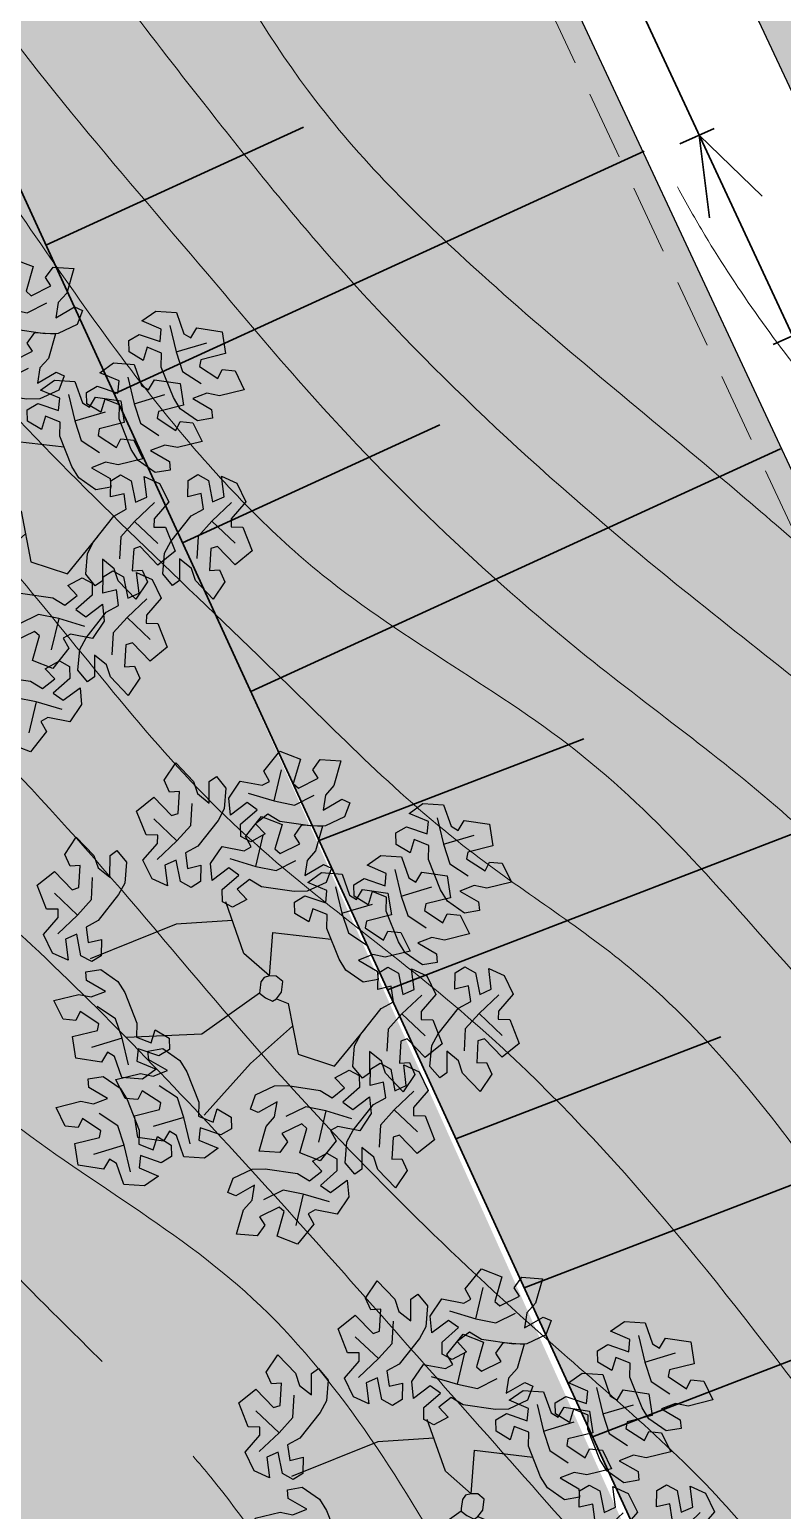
# Model space of a CAD drawing. Header units: millimetres. Extents: x 5637 to 6048, y 3385 to 3927.
# Drawn here: x 5820.12 to 5827.02, y 3575.19 to 3588.76 of the extents above; entities that cross this region are included whole.
import ezdxf

# ---------------------------------------------------------------- set-up
doc = ezdxf.new("R2010")
doc.units = ezdxf.units.MM
doc.linetypes.add('HIDDEN', pattern=[9.525, 6.35, -3.175])
doc.layers.add('Contour Lines', color=253, linetype='Continuous')
doc.layers.add('dr', color=7, linetype='Continuous', lineweight=30, true_color=0x424d8a)
doc.layers.add('hatch', color=253, linetype='Continuous', lineweight=13)
doc.layers.add('project gr', color=250, linetype='Continuous', lineweight=30)
doc.layers.add('plants1', color=7, linetype='Continuous', true_color=0x89ee5d)
pattern_1 = [(45, (2816.3681, -1263.7476), (-0.265165043, 0.265165043), []), (135, (2816.3681, -1263.7476), (-0.79549513, 0.265165043), [0.9375, -0.5625])]

# ---------------------------------------------------------------- blocks, each defined once
blk = doc.blocks.new('212')
at = {"color": 48, "linetype": 'Continuous'}
for p, q in [((2813.16, 4856.989), (2813.307, 4857.173)), ((2813.307, 4857.173), (2813.495, 4857.1)), ((2813.495, 4857.1), (2813.43, 4856.875)), ((2813.608, 4857), (2813.677, 4857.096)), ((2813.677, 4857.096), (2813.867, 4857.083)), ((2813.867, 4857.083), (2813.802, 4856.858)), ((2812.246, 4856.905), (2812.352, 4857.064)), ((2812.352, 4857.064), (2812.514, 4856.895)), ((2812.66, 4856.894), (2812.725, 4856.94)), ((2812.725, 4856.94), (2812.813, 4856.833)), ((2813.212, 4856.895), (2813.16, 4856.989)), ((2813.16, 4856.989), (2813.16, 4856.989)), ((2813.255, 4856.716), (2813.323, 4857.001)), ((2813.658, 4856.924), (2813.608, 4857)), ((2812.295, 4856.797), (2812.246, 4856.905)), ((2812.386, 4856.803), (2812.295, 4856.797)), ((2812.374, 4856.601), (2812.386, 4856.803)), ((2812.514, 4856.895), (2812.551, 4856.783)), ((2812.66, 4856.696), (2812.66, 4856.894)), ((2812.813, 4856.833), (2812.797, 4856.642)), ((2812.838, 4856.74), (2812.944, 4856.897)), ((2812.944, 4856.897), (2813.146, 4856.859)), ((2813.146, 4856.859), (2813.212, 4856.895)), ((2813.43, 4856.875), (2813.477, 4856.833)), ((2813.477, 4856.833), (2813.658, 4856.924)), ((2813.802, 4856.858), (2813.724, 4856.77)), ((2811.994, 4856.623), (2812.151, 4856.749)), ((2812.151, 4856.749), (2812.314, 4856.581)), ((2812.49, 4856.49), (2812.502, 4856.693)), ((2812.551, 4856.783), (2812.66, 4856.696)), ((2812.853, 4856.586), (2812.838, 4856.74)), ((2813.006, 4856.701), (2812.853, 4856.586)), ((2813.098, 4856.635), (2813.006, 4856.701)), ((2813.015, 4856.787), (2813.255, 4856.716)), ((2813.255, 4856.716), (2813.44, 4856.678)), ((2813.44, 4856.678), (2813.621, 4856.768)), ((2813.724, 4856.77), (2813.703, 4856.632)), ((2813.703, 4856.632), (2813.875, 4856.731)), ((2813.875, 4856.731), (2813.947, 4856.699)), ((2813.947, 4856.699), (2813.899, 4856.569)), ((2814.492, 4856.602), (2814.619, 4856.692)), ((2814.619, 4856.692), (2814.808, 4856.679)), ((2814.808, 4856.679), (2814.876, 4856.485)), ((2812.08, 4856.404), (2811.994, 4856.623)), ((2812.364, 4856.35), (2812.151, 4856.551)), ((2812.314, 4856.581), (2812.374, 4856.601)), ((2812.74, 4856.536), (2812.554, 4856.3)), ((2812.797, 4856.642), (2812.74, 4856.536)), ((2812.947, 4856.502), (2813.098, 4856.635)), ((2812.992, 4856.389), (2813.139, 4856.573)), ((2813.197, 4856.594), (2813.085, 4856.506)), ((2813.139, 4856.573), (2813.327, 4856.501)), ((2813.307, 4856.527), (2813.197, 4856.594)), ((2813.605, 4856.484), (2813.307, 4856.527)), ((2813.899, 4856.569), (2813.725, 4856.487)), ((2814.669, 4856.527), (2814.492, 4856.602)), ((2814.658, 4856.414), (2814.669, 4856.527)), ((2814.748, 4856.562), (2814.806, 4856.319)), ((2814.94, 4856.446), (2814.995, 4856.538)), ((2814.995, 4856.538), (2814.995, 4856.538)), ((2814.995, 4856.538), (2815.228, 4856.503)), ((2812.187, 4856.402), (2812.08, 4856.404)), ((2812.08, 4856.404), (2812.08, 4856.404)), ((2812.186, 4856.327), (2812.187, 4856.402)), ((2812.364, 4856.35), (2812.49, 4856.49)), ((2812.949, 4856.391), (2812.947, 4856.502)), ((2812.947, 4856.502), (2812.947, 4856.502)), ((2813.04, 4856.341), (2812.949, 4856.391)), ((2813.044, 4856.296), (2812.992, 4856.389)), ((2812.992, 4856.389), (2812.992, 4856.389)), ((2813.171, 4856.413), (2813.04, 4856.341)), ((2813.085, 4856.506), (2813.171, 4856.413)), ((2813.087, 4856.116), (2813.155, 4856.402)), ((2813.327, 4856.501), (2813.262, 4856.276)), ((2813.44, 4856.4), (2813.509, 4856.497)), ((2813.49, 4856.324), (2813.44, 4856.4)), ((2813.509, 4856.497), (2813.699, 4856.484)), ((2813.725, 4856.487), (2813.605, 4856.484)), ((2813.699, 4856.484), (2813.634, 4856.259)), ((2814.371, 4856.422), (2814.467, 4856.479)), ((2814.374, 4856.318), (2814.371, 4856.422)), ((2814.467, 4856.479), (2814.467, 4856.479)), ((2814.467, 4856.479), (2814.658, 4856.414)), ((2814.806, 4856.319), (2815.087, 4856.403)), ((2814.876, 4856.485), (2814.94, 4856.446)), ((2815.228, 4856.503), (2815.259, 4856.304)), ((2811.335, 4856.226), (2811.441, 4856.385)), ((2811.441, 4856.385), (2811.603, 4856.216)), ((2811.75, 4856.215), (2811.814, 4856.261)), ((2811.814, 4856.261), (2811.902, 4856.154)), ((2812.052, 4856.172), (2812.186, 4856.327)), ((2812.182, 4856.178), (2812.364, 4856.35)), ((2812.554, 4856.3), (2812.441, 4856.239)), ((2812.671, 4856.141), (2812.777, 4856.298)), ((2812.777, 4856.298), (2812.979, 4856.26)), ((2812.979, 4856.26), (2813.044, 4856.296)), ((2813.262, 4856.276), (2813.309, 4856.234)), ((2813.309, 4856.234), (2813.49, 4856.324)), ((2813.634, 4856.259), (2813.556, 4856.171)), ((2814.502, 4856.24), (2814.374, 4856.318)), ((2814.539, 4856.361), (2814.502, 4856.24)), ((2814.672, 4856.308), (2814.539, 4856.361)), ((2814.669, 4856.18), (2814.672, 4856.308)), ((2814.806, 4856.319), (2814.865, 4856.14)), ((2815.259, 4856.304), (2815.031, 4856.247)), ((2811.384, 4856.118), (2811.335, 4856.226)), ((2811.475, 4856.124), (2811.384, 4856.118)), ((2811.463, 4855.921), (2811.475, 4856.124)), ((2811.603, 4856.216), (2811.64, 4856.104)), ((2811.749, 4856.017), (2811.75, 4856.215)), ((2811.902, 4856.154), (2811.886, 4855.963)), ((2812.135, 4856.001), (2812.052, 4856.172)), ((2812.356, 4856.174), (2812.252, 4856.127)), ((2812.252, 4856.127), (2812.276, 4855.937)), ((2812.395, 4855.976), (2812.356, 4856.174)), ((2812.441, 4856.239), (2812.461, 4856.097)), ((2812.461, 4856.097), (2812.584, 4856.126)), ((2812.584, 4856.126), (2812.581, 4855.976)), ((2812.685, 4855.986), (2812.671, 4856.141)), ((2812.847, 4856.188), (2813.087, 4856.116)), ((2813.087, 4856.116), (2813.272, 4856.078)), ((2813.272, 4856.078), (2813.453, 4856.169)), ((2813.556, 4856.171), (2813.535, 4856.033)), ((2813.535, 4856.033), (2813.707, 4856.132)), ((2813.707, 4856.132), (2813.779, 4856.099)), ((2814.106, 4856.127), (2814.232, 4856.217)), ((2814.282, 4856.052), (2814.106, 4856.127)), ((2814.232, 4856.217), (2814.421, 4856.204)), ((2814.421, 4856.204), (2814.489, 4856.01)), ((2814.78, 4855.9), (2814.669, 4856.18)), ((2814.865, 4856.14), (2815.034, 4856.028)), ((2815.031, 4856.247), (2815.019, 4856.186)), ((2815.019, 4856.186), (2815.188, 4856.074)), ((2815.188, 4856.074), (2815.228, 4856.156)), ((2815.228, 4856.156), (2815.346, 4856.144)), ((2815.346, 4856.144), (2815.43, 4855.972)), ((2811.083, 4855.944), (2811.24, 4856.07)), ((2811.24, 4856.07), (2811.403, 4855.901)), ((2811.579, 4855.811), (2811.591, 4856.014)), ((2811.64, 4856.104), (2811.749, 4856.017)), ((2812.276, 4855.937), (2812.135, 4856.001)), ((2812.838, 4856.102), (2812.685, 4855.986)), ((2812.779, 4855.903), (2812.931, 4856.035)), ((2812.931, 4856.035), (2812.838, 4856.102)), ((2813.029, 4855.995), (2812.917, 4855.906)), ((2813.139, 4855.928), (2813.029, 4855.995)), ((2813.562, 4855.969), (2813.689, 4856.059)), ((2813.689, 4856.059), (2813.878, 4856.046)), ((2813.779, 4856.099), (2813.731, 4855.969)), ((2813.878, 4856.046), (2813.946, 4855.852)), ((2813.985, 4855.946), (2814.08, 4856.004)), ((2814.08, 4856.004), (2814.08, 4856.004)), ((2814.08, 4856.004), (2814.271, 4855.939)), ((2814.271, 4855.939), (2814.282, 4856.052)), ((2814.361, 4856.087), (2814.419, 4855.844)), ((2814.489, 4856.01), (2814.553, 4855.971)), ((2814.553, 4855.971), (2814.608, 4856.063)), ((2814.608, 4856.063), (2814.608, 4856.063)), ((2814.608, 4856.063), (2814.841, 4856.028)), ((2814.841, 4856.028), (2814.872, 4855.829)), ((2811.169, 4855.725), (2811.083, 4855.944)), ((2811.453, 4855.67), (2811.24, 4855.872)), ((2811.403, 4855.901), (2811.463, 4855.921)), ((2811.829, 4855.857), (2811.643, 4855.621)), ((2811.886, 4855.963), (2811.829, 4855.857)), ((2812.493, 4855.922), (2812.395, 4855.976)), ((2812.395, 4855.976), (2812.395, 4855.976)), ((2812.581, 4855.976), (2812.493, 4855.922)), ((2812.781, 4855.791), (2812.779, 4855.903)), ((2812.779, 4855.903), (2812.779, 4855.903)), ((2812.917, 4855.906), (2813.003, 4855.814)), ((2813.437, 4855.885), (2813.139, 4855.928)), ((2813.557, 4855.888), (2813.437, 4855.885)), ((2813.441, 4855.789), (2813.537, 4855.846)), ((2813.537, 4855.846), (2813.537, 4855.846)), ((2813.537, 4855.846), (2813.727, 4855.781)), ((2813.731, 4855.969), (2813.557, 4855.888)), ((2813.739, 4855.894), (2813.562, 4855.969)), ((2813.727, 4855.781), (2813.739, 4855.894)), ((2813.818, 4855.929), (2813.876, 4855.686)), ((2813.946, 4855.852), (2814.01, 4855.813)), ((2813.987, 4855.843), (2813.985, 4855.946)), ((2814.115, 4855.765), (2813.987, 4855.843)), ((2814.01, 4855.813), (2814.065, 4855.905)), ((2814.065, 4855.905), (2814.065, 4855.905)), ((2814.065, 4855.905), (2814.298, 4855.87)), ((2814.152, 4855.886), (2814.115, 4855.765)), ((2814.285, 4855.833), (2814.152, 4855.886)), ((2814.298, 4855.87), (2814.329, 4855.671)), ((2814.419, 4855.844), (2814.701, 4855.928)), ((2814.419, 4855.844), (2814.479, 4855.665)), ((2814.843, 4855.798), (2814.78, 4855.9)), ((2815.088, 4855.94), (2814.958, 4855.89)), ((2814.958, 4855.89), (2815.129, 4855.79)), ((2815.203, 4855.916), (2815.088, 4855.94)), ((2815.43, 4855.972), (2815.203, 4855.916)), ((2811.276, 4855.723), (2811.169, 4855.725)), ((2811.169, 4855.725), (2811.169, 4855.725)), ((2811.275, 4855.648), (2811.276, 4855.723)), ((2811.453, 4855.67), (2811.579, 4855.811)), ((2812.872, 4855.742), (2812.781, 4855.791)), ((2812.978, 4855.318), (2812.811, 4855.791)), ((2813.003, 4855.814), (2812.872, 4855.742)), ((2813.444, 4855.685), (2813.441, 4855.789)), ((2813.609, 4855.728), (2813.572, 4855.607)), ((2813.742, 4855.675), (2813.609, 4855.728)), ((2813.876, 4855.686), (2814.157, 4855.77)), ((2814.282, 4855.705), (2814.285, 4855.833)), ((2814.645, 4855.772), (2814.632, 4855.711)), ((2814.632, 4855.711), (2814.801, 4855.599)), ((2814.872, 4855.829), (2814.645, 4855.772)), ((2815, 4855.688), (2814.843, 4855.798)), ((2815.137, 4855.711), (2815, 4855.688)), ((2815.129, 4855.79), (2815.137, 4855.711)), ((2811.141, 4855.492), (2811.275, 4855.648)), ((2811.271, 4855.499), (2811.453, 4855.67)), ((2811.643, 4855.621), (2811.53, 4855.56)), ((2812.357, 4855.587), (2811.568, 4855.27)), ((2812.872, 4855.62), (2812.357, 4855.587)), ((2813.572, 4855.607), (2813.444, 4855.685)), ((2813.739, 4855.547), (2813.742, 4855.675)), ((2813.876, 4855.686), (2813.935, 4855.507)), ((2814.101, 4855.614), (2814.089, 4855.553)), ((2814.329, 4855.671), (2814.101, 4855.614)), ((2814.393, 4855.425), (2814.282, 4855.705)), ((2814.479, 4855.665), (2814.648, 4855.553)), ((2814.801, 4855.599), (2814.842, 4855.681)), ((2814.842, 4855.681), (2814.959, 4855.669)), ((2814.959, 4855.669), (2815.044, 4855.497)), ((2811.224, 4855.322), (2811.141, 4855.492)), ((2811.445, 4855.494), (2811.341, 4855.448)), ((2811.341, 4855.448), (2811.365, 4855.257)), ((2811.484, 4855.297), (2811.445, 4855.494)), ((2811.53, 4855.56), (2811.55, 4855.418)), ((2811.55, 4855.418), (2811.673, 4855.447)), ((2811.673, 4855.447), (2811.67, 4855.297)), ((2813.213, 4855.112), (2813.244, 4855.51)), ((2813.244, 4855.51), (2813.778, 4855.448)), ((2813.85, 4855.267), (2813.739, 4855.547)), ((2813.935, 4855.507), (2814.104, 4855.395)), ((2814.089, 4855.553), (2814.258, 4855.441)), ((2814.258, 4855.441), (2814.298, 4855.523)), ((2814.298, 4855.523), (2814.416, 4855.511)), ((2814.416, 4855.511), (2814.5, 4855.339)), ((2814.701, 4855.465), (2814.571, 4855.415)), ((2814.817, 4855.441), (2814.701, 4855.465)), ((2815.044, 4855.497), (2814.817, 4855.441)), ((2811.365, 4855.257), (2811.224, 4855.322)), ((2814.158, 4855.307), (2814.028, 4855.257)), ((2814.273, 4855.284), (2814.158, 4855.307)), ((2814.5, 4855.339), (2814.273, 4855.284)), ((2814.456, 4855.323), (2814.393, 4855.425)), ((2814.614, 4855.213), (2814.456, 4855.323)), ((2814.571, 4855.415), (2814.743, 4855.315)), ((2814.743, 4855.315), (2814.75, 4855.236)), ((2811.582, 4855.243), (2811.484, 4855.297)), ((2811.484, 4855.297), (2811.484, 4855.297)), ((2811.529, 4855.148), (2811.665, 4855.171)), ((2811.67, 4855.297), (2811.582, 4855.243)), ((2811.665, 4855.171), (2811.823, 4855.062)), ((2813.913, 4855.165), (2813.85, 4855.267)), ((2814.07, 4855.055), (2813.913, 4855.165)), ((2814.028, 4855.257), (2814.199, 4855.157)), ((2814.208, 4855.138), (2814.296, 4855.192)), ((2814.296, 4855.192), (2814.394, 4855.138)), ((2814.537, 4854.988), (2814.513, 4855.178)), ((2814.513, 4855.178), (2814.654, 4855.113)), ((2814.75, 4855.236), (2814.614, 4855.213)), ((2814.915, 4855.141), (2815.004, 4855.195)), ((2815.004, 4855.195), (2815.101, 4855.141)), ((2815.244, 4854.99), (2815.221, 4855.18)), ((2815.221, 4855.18), (2815.362, 4855.116)), ((2811.536, 4855.069), (2811.529, 4855.148)), ((2811.708, 4854.97), (2811.536, 4855.069)), ((2811.823, 4855.062), (2811.886, 4854.959)), ((2813.133, 4855.059), (2813.122, 4854.977)), ((2813.162, 4855.099), (2813.133, 4855.059)), ((2813.213, 4855.112), (2813.162, 4855.099)), ((2813.274, 4855.111), (2813.213, 4855.112)), ((2813.334, 4855.062), (2813.274, 4855.111)), ((2813.321, 4854.962), (2813.334, 4855.062)), ((2814.207, 4855.079), (2814.07, 4855.055)), ((2814.199, 4855.157), (2814.207, 4855.079)), ((2814.205, 4854.989), (2814.208, 4855.138)), ((2814.394, 4855.138), (2814.394, 4855.138)), ((2814.394, 4855.138), (2814.433, 4854.941)), ((2814.654, 4855.113), (2814.737, 4854.943)), ((2814.912, 4854.991), (2814.915, 4855.141)), ((2815.101, 4855.141), (2815.101, 4855.141)), ((2815.101, 4855.141), (2815.14, 4854.943)), ((2815.362, 4855.116), (2815.445, 4854.945)), ((2811.235, 4854.887), (2811.463, 4854.943)), ((2811.463, 4854.943), (2811.578, 4854.919)), ((2811.578, 4854.919), (2811.708, 4854.97)), ((2811.886, 4854.959), (2811.997, 4854.679)), ((2813.121, 4854.953), (2812.593, 4854.577)), ((2813.122, 4854.977), (2813.121, 4854.953)), ((2813.121, 4854.953), (2813.175, 4854.911)), ((2813.175, 4854.911), (2813.241, 4854.88)), ((2813.241, 4854.88), (2813.276, 4854.903)), ((2813.276, 4854.903), (2813.321, 4854.962)), ((2813.276, 4854.903), (2813.384, 4854.859)), ((2814.328, 4855.017), (2814.205, 4854.989)), ((2814.348, 4854.876), (2814.328, 4855.017)), ((2814.607, 4854.937), (2814.425, 4854.765)), ((2814.433, 4854.941), (2814.537, 4854.988)), ((2814.737, 4854.943), (2814.603, 4854.787)), ((2815.035, 4855.02), (2814.912, 4854.991)), ((2815.056, 4854.878), (2815.035, 4855.02)), ((2815.314, 4854.939), (2815.133, 4854.767)), ((2815.14, 4854.943), (2815.244, 4854.99)), ((2815.445, 4854.945), (2815.311, 4854.789)), ((2811.32, 4854.715), (2811.235, 4854.887)), ((2811.478, 4854.785), (2811.438, 4854.704)), ((2811.647, 4854.674), (2811.478, 4854.785)), ((2811.801, 4854.719), (2811.632, 4854.831)), ((2813.384, 4854.859), (2813.474, 4854.394)), ((2814.049, 4854.578), (2814.235, 4854.814)), ((2814.235, 4854.814), (2814.348, 4854.876)), ((2814.425, 4854.765), (2814.299, 4854.624)), ((2814.425, 4854.765), (2814.638, 4854.563)), ((2814.603, 4854.787), (2814.602, 4854.712)), ((2814.757, 4854.58), (2814.943, 4854.817)), ((2814.943, 4854.817), (2815.056, 4854.878)), ((2815.133, 4854.767), (2815.007, 4854.626)), ((2815.133, 4854.767), (2815.345, 4854.566)), ((2815.311, 4854.789), (2815.309, 4854.715)), ((2811.438, 4854.704), (2811.32, 4854.715)), ((2811.635, 4854.612), (2811.647, 4854.674)), ((2811.86, 4854.54), (2811.801, 4854.719)), ((2811.997, 4854.679), (2811.994, 4854.551)), ((2813.424, 4854.652), (2813.038, 4854.309)), ((2813.809, 4854.284), (2814.091, 4854.631)), ((2814.299, 4854.624), (2814.287, 4854.422)), ((2814.602, 4854.712), (2814.709, 4854.711)), ((2814.709, 4854.711), (2814.709, 4854.711)), ((2814.709, 4854.711), (2814.795, 4854.491)), ((2815.007, 4854.626), (2814.995, 4854.424)), ((2815.309, 4854.715), (2815.416, 4854.713)), ((2815.416, 4854.713), (2815.416, 4854.713)), ((2815.416, 4854.713), (2815.502, 4854.494)), ((2811.407, 4854.556), (2811.635, 4854.612)), ((2811.438, 4854.357), (2811.407, 4854.556)), ((2811.86, 4854.54), (2811.579, 4854.456)), ((2811.918, 4854.297), (2811.86, 4854.54)), ((2812.593, 4854.577), (2811.902, 4854.548)), ((2811.994, 4854.551), (2812.127, 4854.498)), ((2812.127, 4854.498), (2812.164, 4854.619)), ((2812.164, 4854.619), (2812.292, 4854.541)), ((2812.292, 4854.541), (2812.294, 4854.438)), ((2813.992, 4854.472), (2814.049, 4854.578)), ((2814.416, 4854.514), (2814.403, 4854.312)), ((2814.475, 4854.534), (2814.416, 4854.514)), ((2814.638, 4854.365), (2814.475, 4854.534)), ((2814.795, 4854.491), (2814.638, 4854.365)), ((2814.699, 4854.475), (2814.757, 4854.58)), ((2815.123, 4854.516), (2815.111, 4854.314)), ((2815.183, 4854.536), (2815.123, 4854.516)), ((2815.345, 4854.367), (2815.183, 4854.536)), ((2815.502, 4854.494), (2815.345, 4854.367)), ((2811.671, 4854.321), (2811.438, 4854.357)), ((2811.726, 4854.413), (2811.671, 4854.321)), ((2811.79, 4854.374), (2811.726, 4854.413)), ((2811.858, 4854.18), (2811.79, 4854.374)), ((2812.008, 4854.445), (2811.997, 4854.332)), ((2812.199, 4854.38), (2812.008, 4854.445)), ((2812.097, 4854.422), (2812.234, 4854.446)), ((2812.105, 4854.344), (2812.097, 4854.422)), ((2812.294, 4854.438), (2812.199, 4854.38)), ((2812.199, 4854.38), (2812.199, 4854.38)), ((2812.234, 4854.446), (2812.391, 4854.336)), ((2813.474, 4854.394), (2813.809, 4854.284)), ((2813.976, 4854.281), (2813.992, 4854.472)), ((2814.238, 4854.331), (2814.129, 4854.419)), ((2814.129, 4854.419), (2814.129, 4854.22)), ((2814.683, 4854.283), (2814.699, 4854.475)), ((2814.945, 4854.334), (2814.836, 4854.421)), ((2814.836, 4854.421), (2814.836, 4854.223)), ((2811.671, 4854.321), (2811.671, 4854.321)), ((2811.803, 4854.162), (2812.031, 4854.217)), ((2811.997, 4854.332), (2812.173, 4854.257)), ((2812.031, 4854.217), (2812.146, 4854.194)), ((2812.173, 4854.257), (2812.047, 4854.167)), ((2812.276, 4854.244), (2812.105, 4854.344)), ((2812.146, 4854.194), (2812.276, 4854.244)), ((2812.391, 4854.336), (2812.454, 4854.234)), ((2812.454, 4854.234), (2812.565, 4853.954)), ((2813.038, 4854.309), (2812.612, 4853.837)), ((2813.812, 4854.177), (2813.943, 4854.249)), ((2813.943, 4854.249), (2814.034, 4854.2)), ((2814.064, 4854.174), (2813.976, 4854.281)), ((2814.129, 4854.22), (2814.064, 4854.174)), ((2814.134, 4854.108), (2814.137, 4854.258)), ((2814.137, 4854.258), (2814.226, 4854.312)), ((2814.226, 4854.312), (2814.323, 4854.257)), ((2814.275, 4854.22), (2814.238, 4854.331)), ((2814.437, 4854.051), (2814.275, 4854.22)), ((2814.323, 4854.257), (2814.323, 4854.257)), ((2814.323, 4854.257), (2814.362, 4854.06)), ((2814.403, 4854.312), (2814.494, 4854.317)), ((2814.466, 4854.107), (2814.443, 4854.297)), ((2814.443, 4854.297), (2814.584, 4854.233)), ((2814.494, 4854.317), (2814.543, 4854.21)), ((2814.584, 4854.233), (2814.667, 4854.062)), ((2814.772, 4854.177), (2814.683, 4854.283)), ((2814.836, 4854.223), (2814.772, 4854.177)), ((2814.982, 4854.222), (2814.945, 4854.334)), ((2815.144, 4854.053), (2814.982, 4854.222)), ((2815.111, 4854.314), (2815.202, 4854.32)), ((2815.202, 4854.32), (2815.251, 4854.212)), ((2811.549, 4854.168), (2811.686, 4854.191)), ((2811.557, 4854.089), (2811.549, 4854.168)), ((2811.728, 4853.989), (2811.557, 4854.089)), ((2811.686, 4854.191), (2811.843, 4854.082)), ((2811.888, 4853.99), (2811.803, 4854.162)), ((2811.843, 4854.082), (2811.906, 4853.979)), ((2812.047, 4854.167), (2811.858, 4854.18)), ((2812.369, 4853.994), (2812.2, 4854.106)), ((2813.085, 4854.022), (2813.258, 4854.104)), ((2813.258, 4854.104), (2813.379, 4854.107)), ((2813.379, 4854.107), (2813.676, 4854.063)), ((2813.786, 4853.996), (2813.899, 4854.085)), ((2813.899, 4854.085), (2813.812, 4854.177)), ((2814.036, 4854.088), (2813.885, 4853.956)), ((2814.034, 4854.2), (2814.036, 4854.088)), ((2814.036, 4854.088), (2814.036, 4854.088)), ((2814.257, 4854.137), (2814.134, 4854.108)), ((2814.278, 4853.995), (2814.257, 4854.137)), ((2814.362, 4854.06), (2814.466, 4854.107)), ((2814.543, 4854.21), (2814.437, 4854.051)), ((2815.251, 4854.212), (2815.144, 4854.053)), ((2811.256, 4853.907), (2811.483, 4853.963)), ((2811.483, 4853.963), (2811.598, 4853.939)), ((2811.598, 4853.939), (2811.728, 4853.989)), ((2812.006, 4853.978), (2811.888, 4853.99)), ((2811.906, 4853.979), (2812.017, 4853.699)), ((2812.046, 4854.06), (2812.006, 4853.978)), ((2812.215, 4853.948), (2812.046, 4854.06)), ((2812.203, 4853.887), (2812.215, 4853.948)), ((2812.428, 4853.815), (2812.369, 4853.994)), ((2812.565, 4853.954), (2812.562, 4853.826)), ((2813.037, 4853.892), (2813.085, 4854.022)), ((2813.281, 4853.958), (2813.109, 4853.859)), ((2813.259, 4853.82), (2813.281, 4853.958)), ((2813.676, 4854.063), (2813.786, 4853.996)), ((2813.885, 4853.956), (2813.977, 4853.889)), ((2813.977, 4853.889), (2814.13, 4854.005)), ((2814.13, 4854.005), (2814.145, 4853.85)), ((2814.165, 4853.933), (2814.278, 4853.995)), ((2814.536, 4854.056), (2814.355, 4853.884)), ((2814.667, 4854.062), (2814.533, 4853.906)), ((2811.34, 4853.735), (2811.256, 4853.907)), ((2811.821, 4853.739), (2811.652, 4853.851)), ((2811.975, 4853.83), (2812.203, 4853.887)), ((2812.006, 4853.631), (2811.975, 4853.83)), ((2812.428, 4853.815), (2812.147, 4853.731)), ((2812.486, 4853.572), (2812.428, 4853.815)), ((2812.562, 4853.826), (2812.695, 4853.773)), ((2812.695, 4853.773), (2812.732, 4853.894)), ((2812.732, 4853.894), (2812.86, 4853.816)), ((2812.86, 4853.816), (2812.863, 4853.712)), ((2813.109, 4853.859), (2813.037, 4853.892)), ((2813.181, 4853.732), (2813.259, 4853.82)), ((2813.544, 4853.913), (2813.362, 4853.823)), ((2813.729, 4853.875), (2813.544, 4853.913)), ((2813.729, 4853.875), (2813.66, 4853.589)), ((2813.968, 4853.803), (2813.729, 4853.875)), ((2813.979, 4853.697), (2814.165, 4853.933)), ((2814.145, 4853.85), (2814.039, 4853.693)), ((2814.355, 4853.884), (2814.229, 4853.743)), ((2814.355, 4853.884), (2814.568, 4853.682)), ((2814.533, 4853.906), (2814.531, 4853.832)), ((2814.531, 4853.832), (2814.638, 4853.83)), ((2814.638, 4853.83), (2814.638, 4853.83)), ((2814.638, 4853.83), (2814.724, 4853.611)), ((2811.458, 4853.724), (2811.34, 4853.735)), ((2811.498, 4853.805), (2811.458, 4853.724)), ((2811.667, 4853.693), (2811.498, 4853.805)), ((2811.655, 4853.632), (2811.667, 4853.693)), ((2811.88, 4853.56), (2811.821, 4853.739)), ((2812.017, 4853.699), (2812.014, 4853.571)), ((2812.294, 4853.688), (2812.239, 4853.596)), ((2812.358, 4853.649), (2812.294, 4853.688)), ((2812.576, 4853.72), (2812.565, 4853.607)), ((2812.767, 4853.655), (2812.576, 4853.72)), ((2812.863, 4853.712), (2812.767, 4853.655)), ((2813.116, 4853.507), (2813.181, 4853.732)), ((2813.507, 4853.757), (2813.325, 4853.667)), ((2813.489, 4853.49), (2813.554, 4853.715)), ((2813.554, 4853.715), (2813.507, 4853.757)), ((2813.837, 4853.731), (2813.771, 4853.695)), ((2813.771, 4853.695), (2813.823, 4853.602)), ((2814.039, 4853.693), (2813.837, 4853.731)), ((2813.921, 4853.591), (2813.979, 4853.697)), ((2814.229, 4853.743), (2814.217, 4853.541)), ((2811.427, 4853.575), (2811.655, 4853.632)), ((2811.458, 4853.376), (2811.427, 4853.575)), ((2811.88, 4853.56), (2811.599, 4853.476)), ((2811.938, 4853.317), (2811.88, 4853.56)), ((2812.239, 4853.596), (2812.006, 4853.631)), ((2812.014, 4853.571), (2812.147, 4853.518)), ((2812.147, 4853.518), (2812.184, 4853.639)), ((2812.184, 4853.639), (2812.312, 4853.561)), ((2812.239, 4853.596), (2812.239, 4853.596)), ((2812.312, 4853.561), (2812.315, 4853.458)), ((2812.426, 4853.455), (2812.358, 4853.649)), ((2812.565, 4853.607), (2812.742, 4853.532)), ((2812.767, 4853.655), (2812.767, 4853.655)), ((2813.376, 4853.591), (2813.307, 4853.495)), ((2813.325, 4853.667), (2813.376, 4853.591)), ((2813.823, 4853.602), (2813.676, 4853.418)), ((2813.823, 4853.602), (2813.823, 4853.602)), ((2813.905, 4853.4), (2813.921, 4853.591)), ((2814.167, 4853.45), (2814.058, 4853.538)), ((2814.058, 4853.538), (2814.058, 4853.34)), ((2814.345, 4853.633), (2814.333, 4853.431)), ((2814.405, 4853.653), (2814.345, 4853.633)), ((2814.567, 4853.484), (2814.405, 4853.653)), ((2814.724, 4853.611), (2814.567, 4853.484)), ((2811.746, 4853.433), (2811.691, 4853.341)), ((2811.81, 4853.394), (2811.746, 4853.433)), ((2812.028, 4853.465), (2812.017, 4853.352)), ((2812.219, 4853.4), (2812.028, 4853.465)), ((2812.315, 4853.458), (2812.219, 4853.4)), ((2812.219, 4853.4), (2812.219, 4853.4)), ((2812.615, 4853.442), (2812.426, 4853.455)), ((2812.742, 4853.532), (2812.615, 4853.442)), ((2813.307, 4853.495), (2813.116, 4853.507)), ((2813.676, 4853.418), (2813.489, 4853.49)), ((2813.606, 4853.414), (2813.737, 4853.486)), ((2813.692, 4853.321), (2813.606, 4853.414)), ((2813.737, 4853.486), (2813.828, 4853.436)), ((2813.828, 4853.436), (2813.83, 4853.325)), ((2813.994, 4853.294), (2813.905, 4853.4)), ((2814.204, 4853.339), (2814.167, 4853.45)), ((2814.333, 4853.431), (2814.424, 4853.437)), ((2814.424, 4853.437), (2814.473, 4853.329)), ((2811.691, 4853.341), (2811.458, 4853.376)), ((2811.691, 4853.341), (2811.691, 4853.341)), ((2811.878, 4853.2), (2811.81, 4853.394)), ((2812.017, 4853.352), (2812.194, 4853.277)), ((2812.194, 4853.277), (2812.067, 4853.187)), ((2812.878, 4853.258), (2813.052, 4853.34)), ((2813.052, 4853.34), (2813.172, 4853.343)), ((2813.172, 4853.343), (2813.47, 4853.3)), ((2813.47, 4853.3), (2813.58, 4853.233)), ((2813.58, 4853.233), (2813.692, 4853.321)), ((2813.83, 4853.325), (2813.678, 4853.192)), ((2813.83, 4853.325), (2813.83, 4853.325)), ((2814.058, 4853.34), (2813.994, 4853.294)), ((2814.366, 4853.17), (2814.204, 4853.339)), ((2814.473, 4853.329), (2814.366, 4853.17)), ((2812.067, 4853.187), (2811.878, 4853.2)), ((2812.83, 4853.128), (2812.878, 4853.258)), ((2812.902, 4853.095), (2812.83, 4853.128)), ((2813.074, 4853.194), (2812.902, 4853.095)), ((2813.053, 4853.056), (2813.074, 4853.194)), ((2813.337, 4853.149), (2813.156, 4853.059)), ((2813.522, 4853.111), (2813.337, 4853.149)), ((2813.678, 4853.192), (2813.771, 4853.126)), ((2813.771, 4853.126), (2813.924, 4853.241)), ((2813.924, 4853.241), (2813.939, 4853.087)), ((2812.975, 4852.968), (2813.053, 4853.056)), ((2813.3, 4852.994), (2813.119, 4852.903)), ((2813.347, 4852.952), (2813.3, 4852.994)), ((2813.522, 4853.111), (2813.454, 4852.826)), ((2813.762, 4853.04), (2813.522, 4853.111)), ((2813.939, 4853.087), (2813.832, 4852.929)), ((2812.91, 4852.744), (2812.975, 4852.968)), ((2813.119, 4852.903), (2813.169, 4852.827)), ((2813.282, 4852.727), (2813.347, 4852.952)), ((2813.63, 4852.967), (2813.565, 4852.932)), ((2813.565, 4852.932), (2813.617, 4852.838)), ((2813.832, 4852.929), (2813.63, 4852.967)), ((2813.1, 4852.731), (2812.91, 4852.744)), ((2813.169, 4852.827), (2813.1, 4852.731)), ((2813.47, 4852.654), (2813.282, 4852.727)), ((2813.617, 4852.838), (2813.47, 4852.654)), ((2813.617, 4852.838), (2813.617, 4852.838))]:
    blk.add_line(p, q, dxfattribs=at)
at = {"layer": 'plants1', "color": 48, "linetype": 'Continuous'}
blk.add_line((2813.213, 4855.112), (2812.978, 4855.318), dxfattribs=at)

msp = doc.modelspace()

# ---------------------------------------------------------------- hatches: boundary and pattern name
at = {"layer": 'hatch'}
h = msp.add_hatch(dxfattribs=at)
h.set_pattern_fill('ANSI31', color=256, scale=8, style=0)
h.set_pattern_definition([(45, (2816.3681, -1263.7476), (-0.70710678, 0.70710678), [])])
edge = h.paths.add_edge_path()
edge.add_arc((5796.802, 3658.901), 4.812, 23.9759, 83.9759, ccw=False)
edge.add_line((5801.199, 3660.856), (5827.195, 3605.149))
edge.add_arc((5822.495, 3602.956), 5.186, -3.8235, 25.0164, ccw=False)
edge.add_line((5827.67, 3602.61), (5827.229, 3592.865))
edge.add_arc((5831.637, 3591.719), 4.555, 165.4238, 214.4228)
edge.add_line((5827.88, 3589.144), (5842.199, 3558.531))
edge.add_arc((6057.374, 3663.929), 239.602, 206.09657, 206.96784)
edge.add_line((5843.826, 3555.271), (5845.524, 3552.86))
edge.add_line((5845.524, 3552.86), (5849.572, 3547.755))
edge.add_line((5849.572, 3547.755), (5850.692, 3546.484))
edge.add_line((5850.692, 3546.484), (5851.201, 3546.06))
edge.add_line((5851.201, 3546.06), (5852.584, 3545.283))
edge.add_line((5852.584, 3545.283), (5866.604, 3540.002))
edge.add_line((5866.604, 3540.002), (5867.432, 3539.569))
edge.add_line((5867.432, 3539.569), (5868.919, 3538.11))
edge.add_line((5868.919, 3538.11), (5866.368, 3543.944))
edge.add_line((5866.368, 3543.944), (5855.307, 3547.874))
edge.add_arc((5857.952, 3555.319), 7.902, 220.2353, 250.442, ccw=False)
edge.add_line((5851.92, 3550.215), (5847.948, 3555.07))
edge.add_arc((5897.402, 3591.608), 61.488, 213.29673, 216.45813, ccw=False)
edge.add_line((5846.008, 3557.853), (5835.771, 3581.155))
edge.add_line((5835.771, 3581.155), (5831.146, 3589.796))
edge.add_arc((5844.049, 3593.746), 13.495, 179.288, 197.0202, ccw=False)
edge.add_line((5830.556, 3593.914), (5830.99, 3603.064))
edge.add_arc((5824.428, 3603.375), 6.569, 357.2847, 381.2226)
edge.add_line((5830.551, 3605.753), (5806.254, 3657.841))
edge.add_arc((5810.882, 3660), 5.107, 111.6504, 205.0075, ccw=False)
edge.add_line((5808.998, 3664.747), (5797.307, 3663.686))
at = {"layer": 'plants1'}
h = msp.add_hatch(dxfattribs=at)
h.set_pattern_fill('ANSI38', color=256, scale=3, style=0)
h.set_pattern_definition(pattern_1)
edge = h.paths.add_edge_path()
edge.add_line((5867.34, 3539.402), (5867.92, 3539.013))
edge.add_line((5867.92, 3539.013), (5868.308, 3538.645))
edge.add_line((5868.308, 3538.645), (5868.752, 3538.148))
edge.add_line((5868.752, 3538.148), (5869.041, 3537.742))
edge.add_line((5869.041, 3537.742), (5873.636, 3527.954))
edge.add_line((5873.636, 3527.954), (5903.83, 3542.008))
edge.add_line((5903.83, 3542.008), (5918.292, 3541.262))
edge.add_line((5918.292, 3541.262), (5941.162, 3551.495))
edge.add_line((5941.162, 3551.495), (5950.483, 3563.852))
edge.add_line((5950.483, 3563.852), (5964.275, 3570.231))
edge.add_line((5964.275, 3570.231), (5965.741, 3570.87))
edge.add_arc((5969.427, 3564.866), 7.045, 27.8009, 121.5464, ccw=False)
edge.add_arc((5969.675, 3565.205), 6.671, -45.7784, 26.2211, ccw=False)
edge.add_line((5974.327, 3560.424), (5968.693, 3565.053))
edge.add_line((5968.693, 3565.053), (5960.295, 3566.736))
edge.add_line((5960.295, 3566.736), (5952.863, 3563.409))
edge.add_line((5952.863, 3563.409), (5951.176, 3562.582))
edge.add_line((5951.176, 3562.582), (5942, 3550.445))
edge.add_line((5942, 3550.445), (5918.535, 3539.942))
edge.add_line((5918.535, 3539.942), (5904.708, 3540.697))
edge.add_line((5904.708, 3540.697), (5873.015, 3526.282))
edge.add_line((5873.015, 3526.282), (5867.474, 3538.114))
edge.add_line((5867.474, 3538.114), (5850.757, 3543.697))
edge.add_line((5850.757, 3543.697), (5843.662, 3553.614))
edge.add_arc((5860.091, 3565.369), 20.202, 201.3953, 215.5839, ccw=False)
edge.add_line((5841.281, 3557.999), (5825.633, 3591.334))
edge.add_line((5825.633, 3591.334), (5826.243, 3603.828))
edge.add_line((5826.243, 3603.828), (5807.932, 3643.213))
edge.add_line((5807.932, 3643.213), (5807.544, 3643.019))
edge.add_line((5807.544, 3643.019), (5797.983, 3663.178))
edge.add_line((5797.983, 3663.178), (5798.221, 3663.231))
edge.add_line((5798.221, 3663.231), (5798.431, 3663.244))
edge.add_arc((5796.471, 3658.681), 4.965, 43.2819, 66.7604, ccw=False)
edge.add_arc((5798.419, 3659.931), 2.724, 20.3316, 52.2783, ccw=False)
edge.add_line((5800.974, 3660.877), (5827.02, 3605.063))
edge.add_arc((5822.581, 3602.992), 4.898, -5.6385, 25.0165, ccw=False)
edge.add_line((5827.456, 3602.511), (5827.027, 3592.341))
edge.add_arc((5831.442, 3591.753), 4.454, 172.4152, 196.7576)
edge.add_line((5827.177, 3590.469), (5842.181, 3557.926))
edge.add_line((5842.181, 3557.926), (5843.932, 3555.588))
edge.add_line((5843.932, 3555.588), (5844.458, 3554.733))
edge.add_line((5844.458, 3554.733), (5845.512, 3553.146))
edge.add_line((5845.512, 3553.146), (5846.227, 3552.147))
edge.add_line((5846.227, 3552.147), (5850.021, 3546.975))
edge.add_arc((5853.593, 3549.596), 4.43, 216.2648, 225.9659)
edge.add_arc((5856.006, 3552.091), 7.901, 225.9659, 233.1983)
edge.add_arc((5852.865, 3547.894), 2.659, 233.1983, 246.1025)
edge.add_arc((5864.548, 3574.26), 31.498, 246.1025, 247.3946)
edge.add_line((5852.441, 3545.182), (5866.919, 3539.623))
edge.add_line((5866.919, 3539.623), (5867.34, 3539.402))
h = msp.add_hatch(dxfattribs=at)
h.set_pattern_fill('ANSI38', color=256, scale=3, style=0)
h.set_pattern_definition(pattern_1)
edge = h.paths.add_edge_path()
edge.add_line((5725.364, 3655.929), (5797.285, 3662.691))
edge.add_line((5797.285, 3662.691), (5824.807, 3603.238))
edge.add_line((5824.807, 3603.238), (5824.228, 3590.88))
edge.add_line((5824.228, 3590.88), (5841.23, 3554.438))
edge.add_line((5841.23, 3554.438), (5849.602, 3542.469))
edge.add_line((5849.602, 3542.469), (5866.561, 3537.067))
edge.add_line((5866.561, 3537.067), (5872.441, 3524.382))
edge.add_line((5872.441, 3524.382), (5904.707, 3539.095))
edge.add_line((5904.707, 3539.095), (5918.188, 3538.464))
edge.add_line((5918.188, 3538.464), (5942.734, 3549.513))
edge.add_line((5942.734, 3549.513), (5952.304, 3561.86))
edge.add_line((5952.304, 3561.86), (5960.573, 3565.61))
edge.add_line((5960.573, 3565.61), (5967.929, 3564.035))
edge.add_line((5967.929, 3564.035), (5968.822, 3563.47))
edge.add_line((5968.822, 3563.47), (5964.54, 3561.462))
edge.add_line((5964.54, 3561.462), (5955.845, 3557.471))
edge.add_line((5955.845, 3557.471), (5946.359, 3544.948))
edge.add_line((5946.359, 3544.948), (5919.845, 3533.075))
edge.add_line((5919.845, 3533.075), (5906.098, 3533.757))
edge.add_line((5906.098, 3533.757), (5874.594, 3519.437))
edge.add_arc((5872.372, 3524.323), 5.368, 204.0277, 294.4439, ccw=False)
edge.add_line((5867.469, 3522.138), (5862.463, 3532.33))
edge.add_line((5862.463, 3532.33), (5846.443, 3537.982))
edge.add_line((5846.443, 3537.982), (5836.473, 3552.342))
edge.add_line((5836.473, 3552.342), (5835.014, 3554.644))
edge.add_line((5835.014, 3554.644), (5818.867, 3589.841))
edge.add_line((5818.867, 3589.841), (5819.521, 3602.274))
edge.add_line((5819.521, 3602.274), (5801.553, 3640.604))
edge.add_line((5801.553, 3640.604), (5788.295, 3640.187))
edge.add_line((5788.295, 3640.187), (5786.912, 3635.335))
edge.add_line((5786.912, 3635.335), (5741.72, 3631.437))
edge.add_line((5741.72, 3631.437), (5726.648, 3641.007))
edge.add_line((5726.648, 3641.007), (5725.364, 3655.929))
at = {"layer": 'plants1', "lineweight": 9, "true_color": 0x87ea5d}
h = msp.add_hatch(dxfattribs=at)
h.set_pattern_fill('GRASS', color=83, style=0)
h.set_pattern_definition([(90, (2816.3681, -1263.7476), (-0.70710678, 0.70710678), [0.1875, -1.22671356]), (45, (2816.3681, -1263.7476), (-0.70710678, 0.70710678), [0.1875, -0.8125]), (135, (2816.3681, -1263.7476), (-0.70710678, -0.70710678), [0.1875, -0.8125])])
edge = h.paths.add_edge_path()
edge.add_line((5983.543, 3551.446), (5969.641, 3562.838))
edge.add_line((5969.641, 3562.838), (5966.492, 3561.769))
edge.add_line((5966.492, 3561.769), (5955.921, 3557.3))
edge.add_line((5955.921, 3557.3), (5946.239, 3544.639))
edge.add_line((5946.239, 3544.639), (5920.217, 3532.994))
edge.add_line((5920.217, 3532.994), (5906.122, 3533.806))
edge.add_line((5906.122, 3533.806), (5874.303, 3518.906))
edge.add_arc((5872.286, 3523.588), 5.098, 205.9057, 293.3056, ccw=False)
edge.add_line((5867.7, 3521.361), (5862.632, 3531.794))
edge.add_line((5862.632, 3531.794), (5846.301, 3537.846))
edge.add_line((5846.301, 3537.846), (5835.705, 3553.19))
edge.add_line((5835.705, 3553.19), (5829.87, 3565.464))
edge.add_line((5829.87, 3565.464), (5818.952, 3589.788))
edge.add_line((5818.952, 3589.788), (5819.105, 3602.063))
edge.add_line((5819.105, 3602.063), (5812.502, 3616.946))
edge.add_line((5812.502, 3616.946), (5783.214, 3614.413))
edge.add_line((5783.214, 3614.413), (5742.277, 3610.94))
edge.add_line((5742.277, 3610.94), (5740.644, 3628.009))
edge.add_line((5740.644, 3628.009), (5728.217, 3636.089))
edge.add_line((5728.217, 3636.089), (5724.527, 3634.145))
edge.add_line((5724.527, 3634.145), (5745.964, 3596.015))
edge.add_line((5745.964, 3596.015), (5750.559, 3599.374))
edge.add_line((5750.559, 3599.374), (5769.623, 3566.839))
edge.add_line((5769.623, 3566.839), (5734.816, 3545.998))
edge.add_line((5734.816, 3545.998), (5735.197, 3544.983))
edge.add_line((5735.197, 3544.983), (5738.117, 3540.416))
edge.add_line((5738.117, 3540.416), (5741.545, 3535.468))
edge.add_line((5741.545, 3535.468), (5749.037, 3527.602))
edge.add_line((5749.037, 3527.602), (5798.599, 3480.165))
edge.add_arc((5805.583, 3474.341), 9.094, 39.829, 140.171, ccw=False)
edge.add_line((5812.566, 3480.165), (5813.836, 3478.643))
edge.add_line((5813.836, 3478.643), (5821.581, 3487.397))
edge.add_line((5821.581, 3487.397), (5830.343, 3479.658))
edge.add_line((5830.343, 3479.658), (5822.089, 3470.396))
edge.add_line((5822.089, 3470.396), (5822.851, 3469.382))
edge.add_line((5822.851, 3469.382), (5809.501, 3454.18))
edge.add_line((5809.501, 3454.18), (5804.183, 3458.066))
edge.add_line((5804.183, 3458.066), (5802.357, 3455.686))
edge.add_line((5802.357, 3455.686), (5805.85, 3451.087))
edge.add_line((5805.85, 3451.087), (5796.325, 3440.222))
edge.add_line((5796.325, 3440.222), (5784.02, 3450.626))
edge.add_line((5784.02, 3450.626), (5793.014, 3461.339))
edge.add_line((5793.014, 3461.339), (5795.526, 3459.325))
edge.add_line((5795.526, 3459.325), (5796.853, 3460.965))
edge.add_line((5796.853, 3460.965), (5791.157, 3465.936))
edge.add_line((5791.157, 3465.936), (5792.654, 3467.652))
edge.add_arc((5786.627, 3472.912), 8, 318.8869, 400.7908)
edge.add_line((5792.683, 3478.138), (5782.845, 3488.438))
edge.add_line((5782.845, 3488.438), (5763.729, 3506.991))
edge.add_line((5763.729, 3506.991), (5752.522, 3518.421))
edge.add_line((5752.522, 3518.421), (5734.816, 3536.224))
edge.add_line((5734.816, 3536.224), (5726.083, 3549.349))
edge.add_line((5726.083, 3549.349), (5715.102, 3569.233))
edge.add_line((5715.102, 3569.233), (5688.066, 3610.011))
edge.add_line((5688.066, 3610.011), (5687.669, 3609.779))
edge.add_line((5687.669, 3609.779), (5701.642, 3588.088))
edge.add_line((5701.642, 3588.088), (5696.039, 3584.445))
edge.add_line((5696.039, 3584.445), (5702.714, 3568.95))
edge.add_line((5702.714, 3568.95), (5693.954, 3563.085))
edge.add_line((5693.954, 3563.085), (5685.569, 3556.596))
edge.add_line((5685.569, 3556.596), (5723.081, 3502.397))
edge.add_line((5723.081, 3502.397), (5785.06, 3394.671))
edge.add_line((5785.06, 3394.671), (5883.788, 3413.05))
edge.add_line((5883.788, 3413.05), (5919.33, 3457.939))
edge.add_line((5919.33, 3457.939), (5966.333, 3498.085))
edge.add_line((5966.333, 3498.085), (6010.1, 3522.463))
edge.add_line((6010.1, 3522.463), (6039.964, 3496.517))
edge.add_line((6039.964, 3496.517), (6039.964, 3522.841))
edge.add_line((6039.964, 3522.841), (6037.045, 3526.909))
edge.add_line((6037.045, 3526.909), (6033.325, 3517.218))
edge.add_line((6033.325, 3517.218), (6030.351, 3517.764))
edge.add_line((6030.351, 3517.764), (6029.211, 3517.176))
edge.add_line((6029.211, 3517.176), (6022.483, 3530.585))
edge.add_line((6022.483, 3530.585), (6022.593, 3530.842))
edge.add_line((6022.593, 3530.842), (5996.701, 3552.464))
edge.add_line((5996.701, 3552.464), (5983.543, 3551.446))

# ---------------------------------------------------------------- linework, layer by layer
at = {"layer": 'Contour Lines', "lineweight": 5, "ltscale": 0.5}
for points, knots in [([(5765.685, 3604.112), (5765.992, 3604.786), (5766.423, 3606.797), (5768.193, 3609.738), (5770.968, 3612.756), (5775.605, 3613.784), (5779.457, 3612.204), (5783.175, 3611.496), (5786.577, 3611.388), (5789.733, 3612.592), (5793.316, 3612.454), (5796.359, 3613.28), (5799.574, 3613.148), (5802.663, 3612.08), (5805.75, 3610.497), (5808.592, 3608.627), (5811.424, 3606.729), (5813.188, 3603.856), (5815.448, 3601.701), (5816.814, 3598.996), (5818.678, 3596.947), (5819.251, 3594.022), (5820.981, 3591.392), (5822.223, 3588.478), (5824.402, 3586.335), (5825.971, 3585.072), (5827.674, 3583.612), (5829.131, 3582.297), (5831.223, 3579.919), (5833.183, 3577.559), (5834.882, 3575.855), (5835.455, 3575.211)], [90.58133, 90.58133, 90.58133, 90.58133, 95.07062, 102.117036, 111.384293, 118.633204, 129.02847, 135.663181, 141.385892, 149.172181, 155.489347, 162.625903, 167.918443, 174.51689, 182.064453, 188.674971, 194.997503, 202.21316, 208.583549, 213.526809, 220.294843, 224.714077, 230.997203, 239.035121, 243.440307, 249.143468, 251.146637, 256.898381, 260.897906, 270.135843, 275.304681, 275.304681, 275.304681, 275.304681]), ([(5833.533, 3575.211), (5833.067, 3575.854), (5831.848, 3577.515), (5830.25, 3579.971), (5828.057, 3582.128), (5825.492, 3584.057), (5823.324, 3586.062), (5821.556, 3588.281), (5820.084, 3590.179), (5818.847, 3592.786), (5817.426, 3595.738), (5815.909, 3598.943), (5813.33, 3601.35), (5811.201, 3603.928), (5808.429, 3606.272), (5805.512, 3608.462), (5802.322, 3609.317), (5800.022, 3610.106), (5797.25, 3610.097), (5794.039, 3610.133), (5790.755, 3609.845), (5787.23, 3608.857), (5783.758, 3609.051), (5779.937, 3609.833), (5777.32, 3610.338), (5775.2, 3610.591), (5773.625, 3610.555), (5771.706, 3609.757), (5770.406, 3607.704), (5768.52, 3605.665), (5767.247, 3604.125), (5766.487, 3603.263), (5766.418, 3603.186)], [9.66418, 9.66418, 9.66418, 9.66418, 14.43105, 22.02221, 27.181701, 32.777386, 41.287749, 44.78325, 49.800869, 55.647796, 62.00909, 69.54548, 76.626415, 82.951844, 89.573272, 98.417134, 104.433144, 109.266379, 112.878306, 120.936066, 128.610884, 132.520014, 142.830665, 148.958723, 155.996315, 158.799197, 161.75589, 165.387683, 170.705293, 175.880526, 182.115556, 182.726977, 182.726977, 182.726977, 182.726977]), ([(5775.408, 3595.523), (5775.819, 3595.82), (5777.059, 3596.508), (5779.265, 3597.021), (5782.575, 3596.772), (5785.992, 3595.471), (5790.222, 3595.252), (5794.341, 3594.675), (5798.668, 3593.304), (5802.757, 3592.882), (5806.258, 3591.689), (5809.187, 3590.212), (5811.664, 3587.953), (5814.253, 3584.932), (5817.121, 3582.172), (5819.375, 3578.873), (5823.332, 3576.832), (5824.751, 3572.33), (5827.939, 3570.02), (5828.857, 3568.571), (5829.14, 3568.123)], [13.39952, 13.39952, 13.39952, 13.39952, 16.428608, 21.833202, 26.711256, 36.148363, 43.490043, 51.983184, 61.056346, 70.62432, 76.48424, 83.167191, 90.144466, 96.414632, 107.048893, 114.025681, 119.989803, 132.788312, 139.870946, 143.03442, 143.03442, 143.03442, 143.03442]), ([(5775.028, 3587.896), (5775.642, 3588.139), (5777.195, 3588.752), (5780.069, 3588.148), (5783.186, 3587.429), (5786.236, 3586.277), (5789.078, 3585.111), (5792.243, 3584.047), (5795.504, 3583.839), (5799.062, 3584.045), (5802.398, 3583.698), (5805.718, 3582.878), (5808.44, 3580.988), (5811.267, 3578.972), (5813.805, 3576.469), (5816.567, 3574.303), (5818.968, 3572.274), (5820.458, 3569.947), (5821.213, 3568.628), (5821.54, 3568.067)], [0, 0, 0, 0, 3.898198, 9.852644, 16.937567, 23.291038, 29.319257, 35.407531, 43.215141, 48.72302, 56.785764, 63.291008, 68.931876, 76.482839, 84.146827, 90.226974, 97.586832, 102.805801, 106.701857, 106.701857, 106.701857, 106.701857]), ([(5827.35, 3585.406), (5826.972, 3585.872), (5826.52, 3586.498), (5826.138, 3587.169), (5826.057, 3587.318)], [23.282491, 23.282491, 23.282491, 23.282491, 26.885241, 27.899531, 27.899531, 27.899531, 27.899531]), ([(5822.522, 3563.577), (5822.343, 3563.933), (5821.637, 3565.295), (5820.391, 3567.57), (5818.747, 3570.128), (5816.873, 3571.799), (5815.138, 3573.832), (5812.58, 3575.578), (5810.308, 3577.747), (5807.808, 3579.341), (5805.383, 3580.353), (5802.582, 3581.193), (5799.643, 3581.984), (5796.231, 3582.23), (5792.527, 3582.206), (5788.612, 3583.722), (5784.667, 3584.349), (5781.599, 3586.251), (5779.169, 3587.182), (5777.25, 3586.947), (5776.277, 3586.822), (5775.867, 3586.769)], [166.173624, 166.173624, 166.173624, 166.173624, 168.560599, 175.374417, 181.77423, 186.631338, 190.377635, 197.756457, 205.05431, 209.174873, 215.468824, 220.743592, 226.734728, 233.663384, 241.233864, 248.704211, 258.631077, 264.773338, 270.314105, 273.729557, 276.214528, 276.214528, 276.214528, 276.214528]), ([(5820.784, 3576.554), (5820.651, 3576.685), (5819.843, 3577.476), (5818.528, 3578.901), (5816.73, 3580.629), (5815.053, 3582.569), (5813.456, 3583.982), (5812.531, 3585.038), (5812.273, 3585.325)], [22.709533, 22.709533, 22.709533, 22.709533, 23.822392, 29.46912, 34.362478, 38.766879, 44.834556, 47.145335, 47.145335, 47.145335, 47.145335]), ([(5781.674, 3582.899), (5782.06, 3582.821), (5783.534, 3582.548), (5786.111, 3581.913), (5788.93, 3580.97), (5791.695, 3580.31), (5795.357, 3580.381), (5799.252, 3579.839), (5803.592, 3579.25), (5807.19, 3577.904), (5810.208, 3575.464), (5813.03, 3573.442), (5815.331, 3571.633), (5817.391, 3569.548), (5819.371, 3567.171), (5820.379, 3564.946), (5820.911, 3563.726), (5820.976, 3563.577)], [34.684659, 34.684659, 34.684659, 34.684659, 37.049818, 43.650273, 50.602471, 54.891788, 60.614454, 72.445418, 78.454966, 86.889034, 95.051355, 101.601131, 107.751407, 112.571313, 119.179466, 126.166317, 127.140381, 127.140381, 127.140381, 127.140381]), ([(5827.744, 3567.6), (5827.327, 3568.152), (5826.369, 3569.417), (5824.978, 3571.312), (5823.208, 3573.236), (5822.338, 3574.834), (5821.672, 3575.622), (5821.617, 3575.685)], [0, 0, 0, 0, 4.151811, 9.524208, 14.090531, 19.796855, 20.30148, 20.30148, 20.30148, 20.30148])]:
    msp.add_open_spline(points, degree=3, knots=knots, dxfattribs=at)
for points in [[(5764.333, 3600.105), (5766.788, 3601.523), (5768.935, 3603.402), (5770.546, 3605.855), (5772.31, 3607.618), (5773.998, 3608.385), (5776.107, 3608.845), (5778.293, 3608.5), (5781.438, 3607.695), (5784.928, 3607.618), (5789.415, 3607.388), (5793.71, 3607.733), (5799.608, 3607.168), (5805.194, 3605.527), (5809.372, 3602.891), (5812.223, 3600.139), (5814.111, 3597.987), (5815.157, 3596.085), (5817.731, 3592.225), (5819.348, 3589.539), (5821.749, 3586.522), (5822.581, 3585.547), (5825.225, 3583.016), (5827.127, 3581.496), (5828.767, 3579.785), (5830.978, 3577.099), (5832.791, 3574.287), (5834.313, 3572.172), (5835.169, 3570.746)], [(5834.167, 3570.392), (5833.121, 3571.951), (5831.69, 3574.299), (5830.195, 3576.647), (5827.244, 3579.986), (5825.194, 3582.099), (5822.802, 3583.764), (5821.538, 3585.029), (5820.043, 3587.057), (5819.061, 3588.465), (5817.347, 3590.737), (5816.044, 3593), (5814.421, 3595.369), (5811.768, 3598.369), (5809.825, 3599.948), (5807.753, 3601.101), (5805.105, 3602.467), (5801.329, 3604.02), (5797.165, 3604.597), (5792.894, 3605.002), (5787.042, 3605.045), (5783.494, 3605.104), (5780.333, 3605.467), (5776.907, 3605.893), (5774.216, 3605.082), (5771.995, 3603.823), (5770.137, 3602.35), (5766.138, 3599.864)], [(5766.115, 3598.333), (5768.963, 3599.479), (5772.471, 3601.319), (5774.728, 3602.395), (5777.09, 3602.742), (5780.494, 3603.298), (5783.863, 3603.298), (5788.864, 3603.089), (5795.027, 3602.673), (5798.57, 3602.152), (5802.842, 3601.041), (5806.732, 3599.306), (5810.18, 3597.108), (5812.264, 3595.511), (5813.792, 3593.776), (5815.737, 3591.207), (5816.848, 3589.263), (5818.724, 3586.659), (5819.87, 3585.34), (5822.372, 3582.869), (5824.151, 3581.237), (5825.613, 3580.166), (5827.367, 3578.193), (5829.904, 3574.58), (5831.098, 3573.094), (5832.146, 3571.171), (5833.218, 3569.856)], [(5831.978, 3569.414), (5830.992, 3571.193), (5829.096, 3573.764), (5827.216, 3576.247), (5824.14, 3579.707), (5821.912, 3581.554), (5820.031, 3583.731), (5818.001, 3585.859), (5816.862, 3586.997), (5815.03, 3589.769), (5813.445, 3592.144), (5811.614, 3594.618), (5808.247, 3596.202), (5804.731, 3597.885), (5800.523, 3598.825), (5794.949, 3599.943), (5789.8, 3601.081), (5785.839, 3601.279), (5781.135, 3601.725), (5776.827, 3601.081), (5772.52, 3599.894), (5769.45, 3598.706), (5767.42, 3597.766)], [(5768.009, 3596.517), (5771.171, 3597.75), (5774.064, 3598.961), (5777.967, 3599.835), (5781.085, 3600.171), (5785.372, 3599.939), (5789.893, 3599.293), (5793.841, 3598.181), (5796.712, 3597.141), (5800.773, 3596.132), (5805.043, 3595.45), (5809.367, 3594.225), (5811.341, 3592.467), (5812.848, 3590.459), (5815.324, 3587.267), (5816.831, 3585.114), (5819.882, 3582.066), (5822.465, 3579.124), (5824.942, 3576.685), (5826.601, 3575.118), (5828.288, 3572.894), (5829.795, 3571.28), (5830.621, 3569.845), (5831.159, 3569.02)], [(5830.09, 3568.609), (5829.182, 3570.353), (5827.846, 3571.813), (5826.207, 3573.708), (5824.042, 3576.185), (5822.19, 3578.264), (5820.139, 3580.37), (5818.454, 3582.034), (5816.773, 3584.255), (5815.577, 3585.394), (5814.067, 3587.302), (5812.358, 3588.925), (5809.79, 3591.441), (5807.112, 3593.234), (5804.492, 3593.889), (5800.009, 3594.831), (5796.078, 3595.771), (5791.597, 3596.655), (5786.584, 3597.537), (5783.963, 3597.879), (5779.626, 3598.221), (5775.296, 3597.765), (5772.752, 3596.683), (5769.846, 3595.829), (5768.08, 3595.231)]]:
    msp.add_spline(points, degree=3, dxfattribs=at)
at = {"layer": 'dr', "color": 4, "ltscale": 0.5}
for p, q in [((5826.352, 3587.034), (5826.257, 3587.794)), ((5826.257, 3587.794), (5826.835, 3587.235))]:
    msp.add_line(p, q, dxfattribs=at)
for points in [[(5841.216, 3555.665), (5824.737, 3591.06), (5825.299, 3603.389), (5798.218, 3661.365), (5797.533, 3662.795), (5795.363, 3662.668), (5792.442, 3662.408), (5789.519, 3662.148), (5786.597, 3661.888), (5783.674, 3661.628), (5780.752, 3661.367), (5777.83, 3661.107), (5774.908, 3660.847), (5771.986, 3660.587), (5769.064, 3660.326), (5766.142, 3660.066), (5763.22, 3659.806), (5760.298, 3659.546), (5757.365, 3659.281), (5754.454, 3659.025), (5751.532, 3658.765)], [(5826.079, 3587.714), (5826.393, 3587.855)], [(5826.936, 3585.873), (5827.25, 3586.014)]]:
    msp.add_lwpolyline(points, dxfattribs=at)
at = {"layer": 'plants1'}
msp.add_lwpolyline([(5725.364, 3655.929), (5797.285, 3662.691), (5824.807, 3603.238), (5824.228, 3590.88), (5841.23, 3554.438), (5849.602, 3542.469), (5866.561, 3537.067), (5872.441, 3524.382), (5904.707, 3539.095), (5918.188, 3538.464)], dxfattribs=at)
for points in [[(5919.845, 3533.075), (5906.098, 3533.757), (5874.594, 3519.437, -0.416343), (5867.469, 3522.138), (5862.463, 3532.33), (5846.443, 3537.982), (5836.473, 3552.342), (5835.014, 3554.644), (5818.867, 3589.841), (5819.521, 3602.274), (5801.553, 3640.604), (5788.295, 3640.187), (5786.912, 3635.335), (5741.72, 3631.437), (5726.648, 3641.007), (5725.364, 3655.929)], [(5918.535, 3539.942), (5904.708, 3540.697), (5873.015, 3526.282), (5867.474, 3538.114), (5850.757, 3543.697), (5843.662, 3553.614, -0.061989), (5841.281, 3557.999), (5825.633, 3591.334)]]:
    msp.add_lwpolyline(points, format="xyb", dxfattribs=at)
at = {"layer": 'project gr', "linetype": 'HIDDEN', "lineweight": 15, "ltscale": 0.1}
msp.add_line((5824.047, 3590.759), (5839.949, 3556.674), dxfattribs=at)
at = {"layer": 'project gr', "lineweight": 30}
msp.add_line((5835.014, 3554.644), (5818.867, 3589.841), dxfattribs=at)
for points in [[(5822.629, 3587.865), (5820.269, 3586.784)], [(5825.751, 3587.645), (5820.895, 3585.421)], [(5823.88, 3585.138), (5821.52, 3584.057)], [(5827.001, 3584.918), (5822.146, 3582.694)], [(5825.2, 3582.26), (5822.773, 3581.328)], [(5828.243, 3581.822), (5823.399, 3579.961)], [(5826.454, 3579.528), (5824.026, 3578.595)], [(5829.61, 3579.134), (5824.653, 3577.229)], [(5827.707, 3576.796), (5825.28, 3575.863)]]:
    msp.add_lwpolyline(points, dxfattribs=at)

# ---------------------------------------------------------------- block references
at = {"layer": 'plants1'}
for p in [(3006.657, -1270.512), (3009.106, -1275.025), (3010.953, -1279.771)]:
    msp.add_blockref('212', p, dxfattribs=at)

doc.saveas('drawing.dxf')
